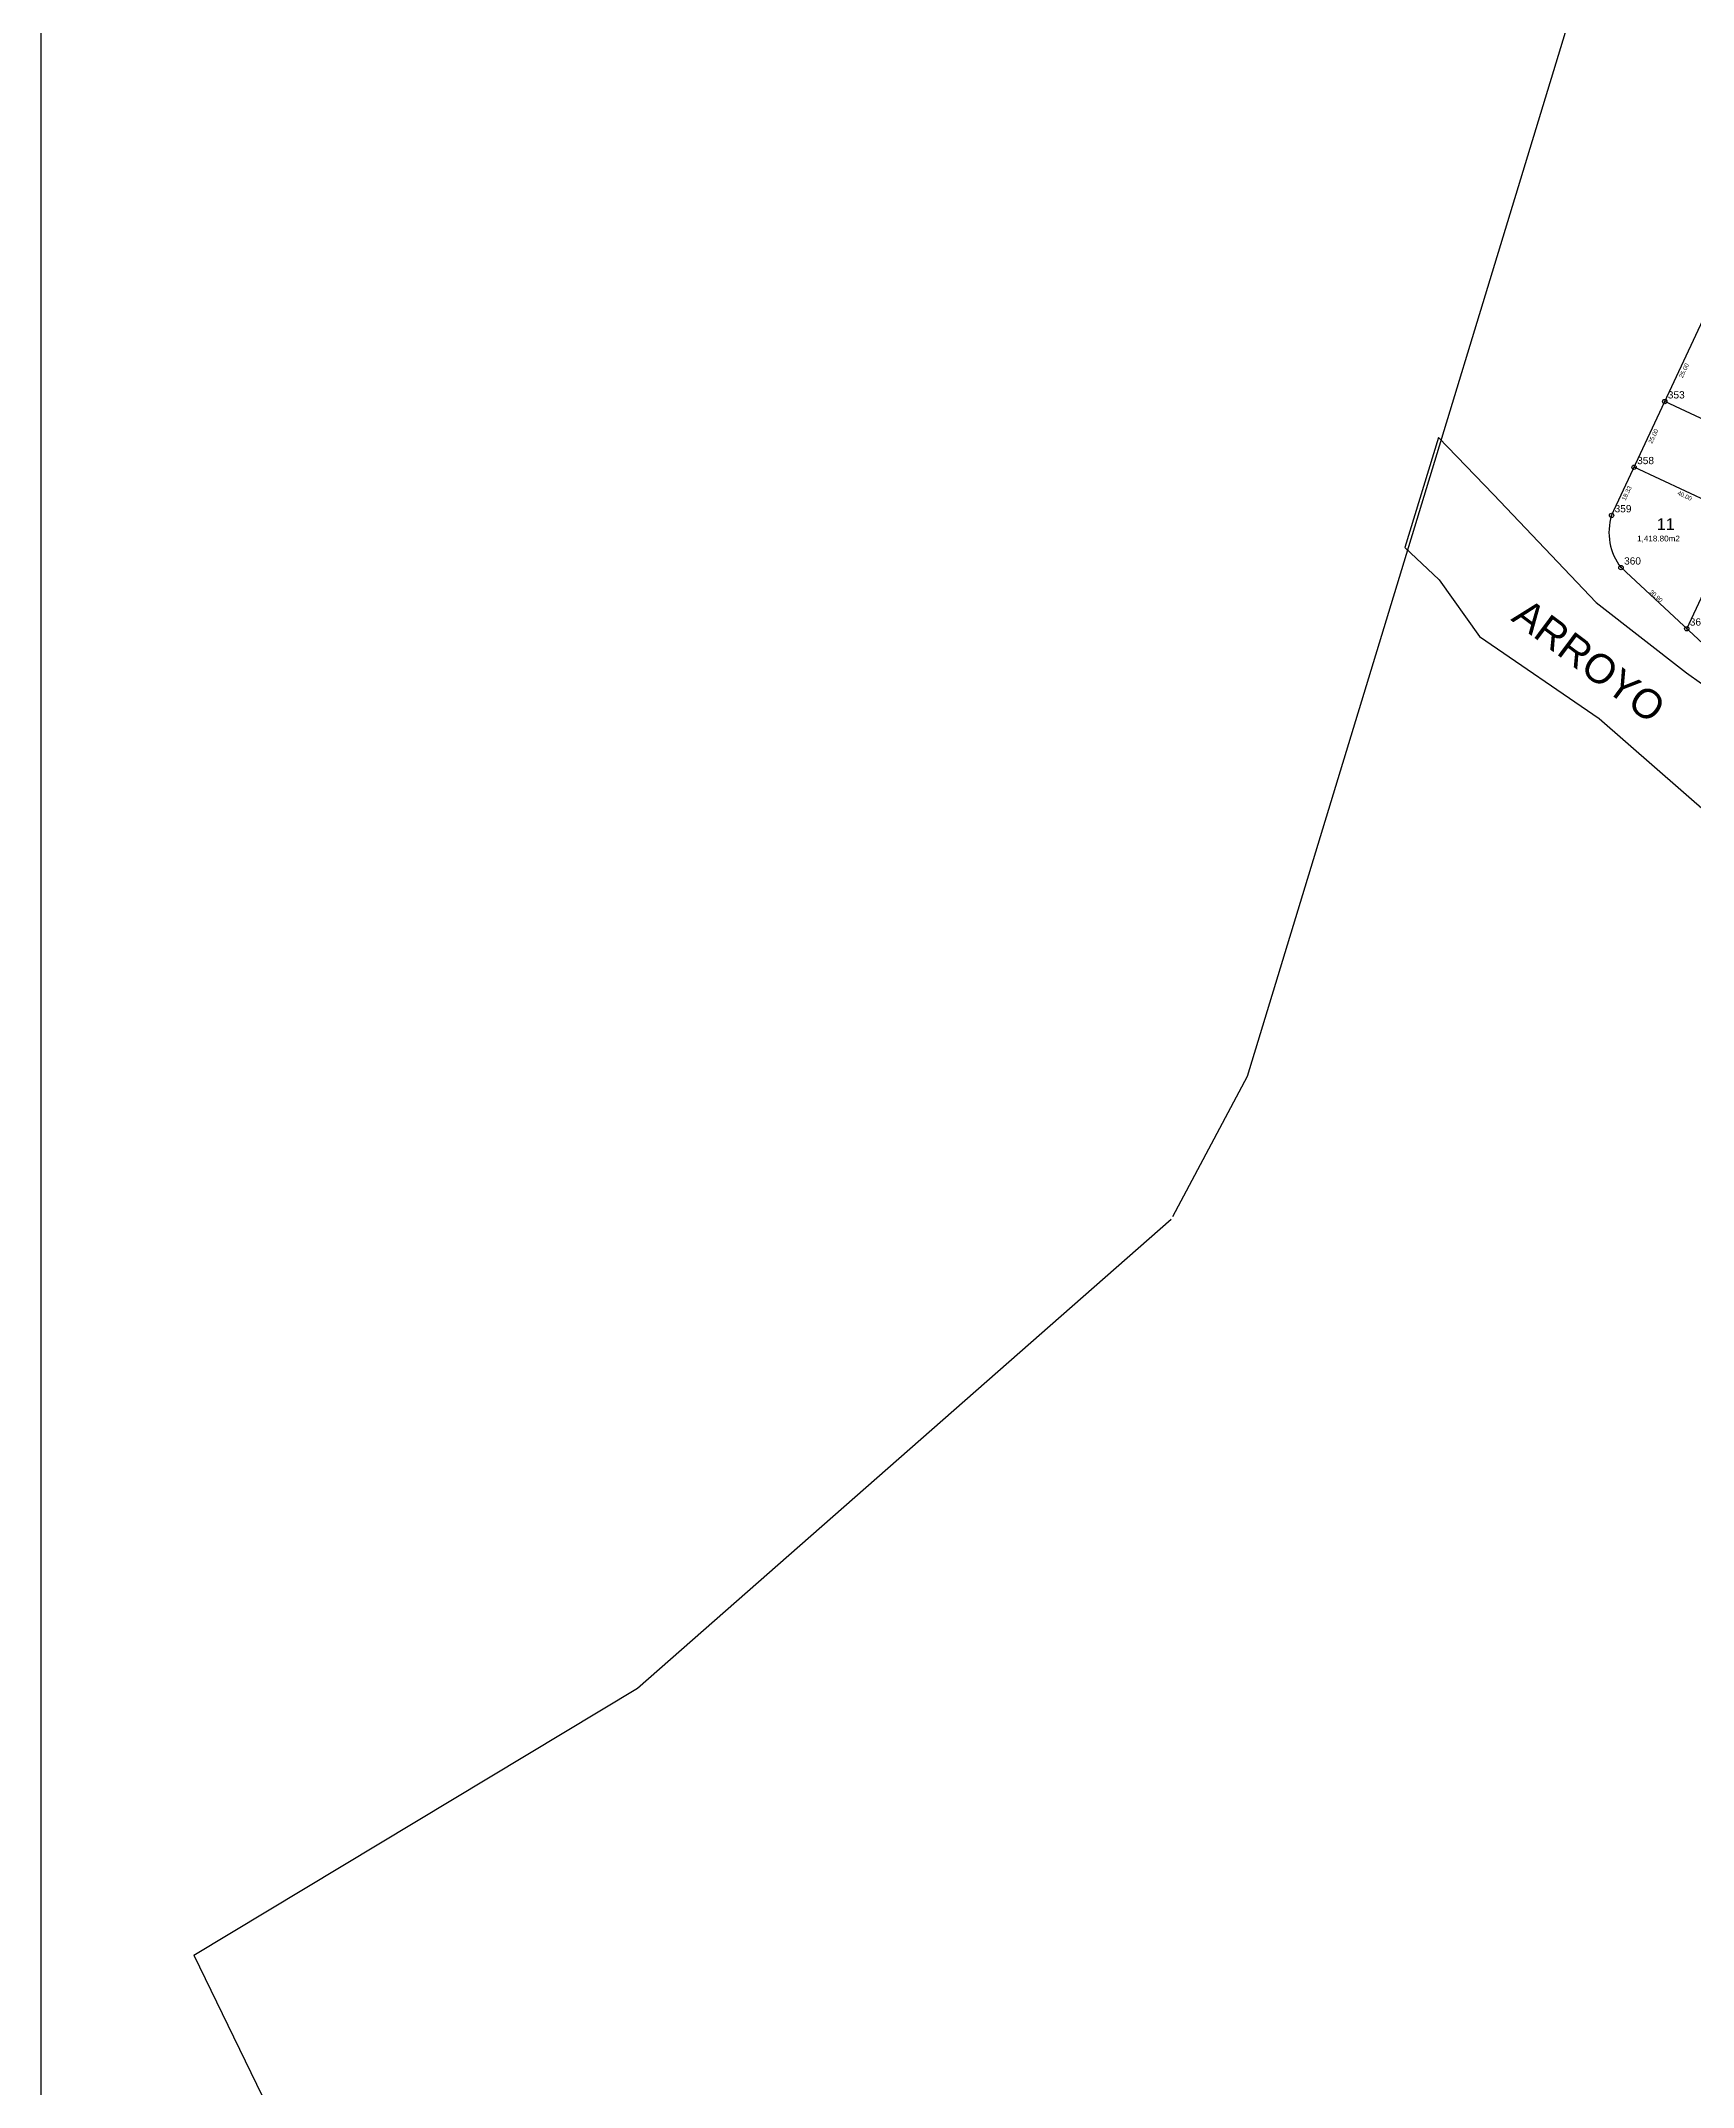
# Model space of a CAD drawing. Header units: metres. Extents: x 277679 to 502674, y 2669847 to 2703376.
# Drawn here: x 500111 to 500680, y 2670601 to 2671307 of the extents above; entities that cross this region are included whole.
import ezdxf
from ezdxf.enums import TextEntityAlignment as Align

# ---------------------------------------------------------------- set-up
doc = ezdxf.new("R2010")
doc.units = ezdxf.units.M
doc.header["$PDMODE"] = 32
doc.header["$PDSIZE"] = 1.5
doc.layers.get('0').update_dxf_attribs({"linetype": 'CONTINUOUS'})
for name, color, linetype in [('CVL_CUADCON_TIT', 1, 'CONTINUOUS'), ('CVL_CURV_TX', 2, 'CONTINUOUS'), ('CVL_PUNTO', 2, 'CONTINUOUS'), ('CVL_PUNTO_NUM', 2, 'CONTINUOUS'), ('HATCHES', 7, 'CONTINUOUS')]:
    doc.layers.add(name, color=color, linetype=linetype)
doc.styles.add('ARIAL', font='ARIAL')

msp = doc.modelspace()

# ---------------------------------------------------------------- hatches: boundary and pattern name
at = {"layer": 'CVL_CURV_TX'}
h = msp.add_hatch(dxfattribs=at)
h.set_pattern_fill('SWAMP', color=5, scale=0.05, style=0)
h.set_pattern_definition([])
h.paths.add_polyline_path([(500702.66, 2671067.3), (500693.56, 2671077.61), (500678.11, 2671088.64), (500646.98, 2671112.86), (500611.53, 2671150.12), (500592.53, 2671169.76), (500580.99, 2671131.91), (500592.81, 2671120.67), (500606.7, 2671101.17), (500647.99, 2671072.87), (500686.16, 2671039.59), (500709.09, 2671023.08), (500766.33, 2670990.11), (500775.53, 2670955.21), (500780.2, 2670945.57), (500795.4, 2670942.38), (500808.56, 2670936.32), (500819.6, 2670933.54), (500846.61, 2670941.95), (500851.72, 2670946.93), (500864.22, 2670970.34), (500857.74, 2670983.72), (500852.27, 2671010.2), (500848.09, 2671027.84), (500822.27, 2671038.3), (500812.36, 2671028.59), (500799.23, 2671023.49), (500777.58, 2671017), (500768.26, 2671022.09), (500734.31, 2671040), (500725.4, 2671046.33)], flags=0)
h.paths.add_polyline_path([(500803.6, 2670978.94), (500821.11, 2670978.94), (500821.11, 2670982.54), (500803.6, 2670982.54)], flags=0)
h.paths.add_polyline_path([(500613.53, 2671106.26), (500666.27, 2671067.02), (500675.54, 2671079.47), (500622.8, 2671118.71)], flags=0)
h.paths.add_polyline_path([(500784.23, 2670983.17), (500839.88, 2670983.17), (500839.88, 2670998.7), (500784.23, 2670998.7)], flags=0)

# ---------------------------------------------------------------- linework, layer by layer
at = {"color": 1}
for p, q in [((500743.67, 2671661.81), (500526.62, 2670949.53)), ((500526.62, 2670949.53), (500500.89, 2670901.1)), ((500163.51, 2670646.52), (500226.54, 2670516.98))]:
    msp.add_line(p, q, dxfattribs=at)
msp.add_line((500655.5, 2671124.91), (500700.17, 2671083.41))
at = {"color": 5}
for points in [[(500592.53, 2671169.76), (500611.53, 2671150.12), (500646.98, 2671112.86), (500678.11, 2671088.64), (500693.56, 2671077.61), (500702.66, 2671067.3), (500725.4, 2671046.33), (500734.31, 2671040), (500768.26, 2671022.09), (500777.58, 2671017), (500777.58, 2671017)], [(500580.99, 2671131.91), (500592.81, 2671120.67), (500606.7, 2671101.17), (500647.99, 2671072.87), (500686.16, 2671039.59), (500709.09, 2671023.08), (500766.33, 2670990.11), (500775.53, 2670955.21)]]:
    msp.add_lwpolyline(points, dxfattribs=at)
msp.add_arc((500671.11, 2671137.04), 19.77, 162.71774, 217.87618)
at = {"layer": 'CVL_CUADCON_TIT'}
for p, q in [((500316.49, 2670738.58), (500500.45, 2670900.27)), ((500163.52, 2670646.51), (500316.49, 2670738.58))]:
    msp.add_line(p, q, dxfattribs=at)
at = {"layer": 'CVL_CURV_TX', "color": 7}
for p, q in [((500110.79, 2673196.9), (500110.79, 2670249.19)), ((500706.81, 2671165.26), (500670.57, 2671182.18)), ((500696.23, 2671142.6), (500659.99, 2671159.53))]:
    msp.add_line(p, q, dxfattribs=at)
at = {"layer": 'CVL_CURV_TX', "color": 5}
msp.add_line((500592.53, 2671169.76), (500580.99, 2671131.91), dxfattribs=at)
at = {"layer": 'CVL_PUNTO', "color": 2}
for p in [(500670.57, 2671182.18), (500659.99, 2671159.53), (500652.23, 2671142.91), (500655.5, 2671124.91), (500678.15, 2671103.87)]:
    msp.add_point(p, dxfattribs=at)
at = {"layer": 'HATCHES', "color": 7}
for p, q in [((500652.23, 2671142.91), (500723.46, 2671295.42)), ((500678.15, 2671103.87), (500759.7, 2671278.5))]:
    msp.add_line(p, q, dxfattribs=at)

# ---------------------------------------------------------------- texts
at = {"color": 7, "style": 'ARIAL'}
for s, rotation, p in [('18.33', 64.96571, (500657.47, 2671150.59)), ('30.90', 317.10666, (500667.61, 2671115.1))]:
    msp.add_text(s, height=1.5, rotation=rotation, dxfattribs=at).set_placement(p, align=Align.MIDDLE)
at = {"color": 1, "style": 'ARIAL'}
msp.add_text('1,418.80m2', height=2, dxfattribs=at).set_placement((500668.42, 2671134.77), align=Align.MIDDLE)
at = {"layer": 'CVL_CUADCON_TIT', "color": 7, "style": 'ARIAL'}
msp.add_text('ARROYO', height=10, rotation=323.34995, dxfattribs=at).set_placement((500644.54, 2671092.87), align=Align.MIDDLE)
at = {"layer": 'CVL_CURV_TX', "color": 7, "style": 'ARIAL'}
for s, rotation, p in [('25.00', 64.96571, (500677.22, 2671192.87)), ('25.00', 64.96571, (500666.64, 2671170.22)), ('40.00', 334.97292, (500677.48, 2671149.71))]:
    msp.add_text(s, height=1.5, rotation=rotation, dxfattribs=at).set_placement(p, align=Align.MIDDLE)
at = {"layer": 'CVL_CURV_TX', "color": 4, "style": 'ARIAL'}
msp.add_text('11', height=4, dxfattribs=at).set_placement((500670.9, 2671139.92), align=Align.MIDDLE)
at = {"layer": 'CVL_PUNTO_NUM', "color": 7, "style": 'ARIAL'}
for s, p in [('353', (500671.63, 2671183.24)), ('358', (500661.05, 2671160.59)), ('359', (500653.29, 2671143.98)), ('360', (500656.56, 2671125.97)), ('361', (500679.21, 2671104.93))]:
    msp.add_text(s, height=2.5, dxfattribs=at).set_placement(p)

doc.saveas('drawing.dxf')
